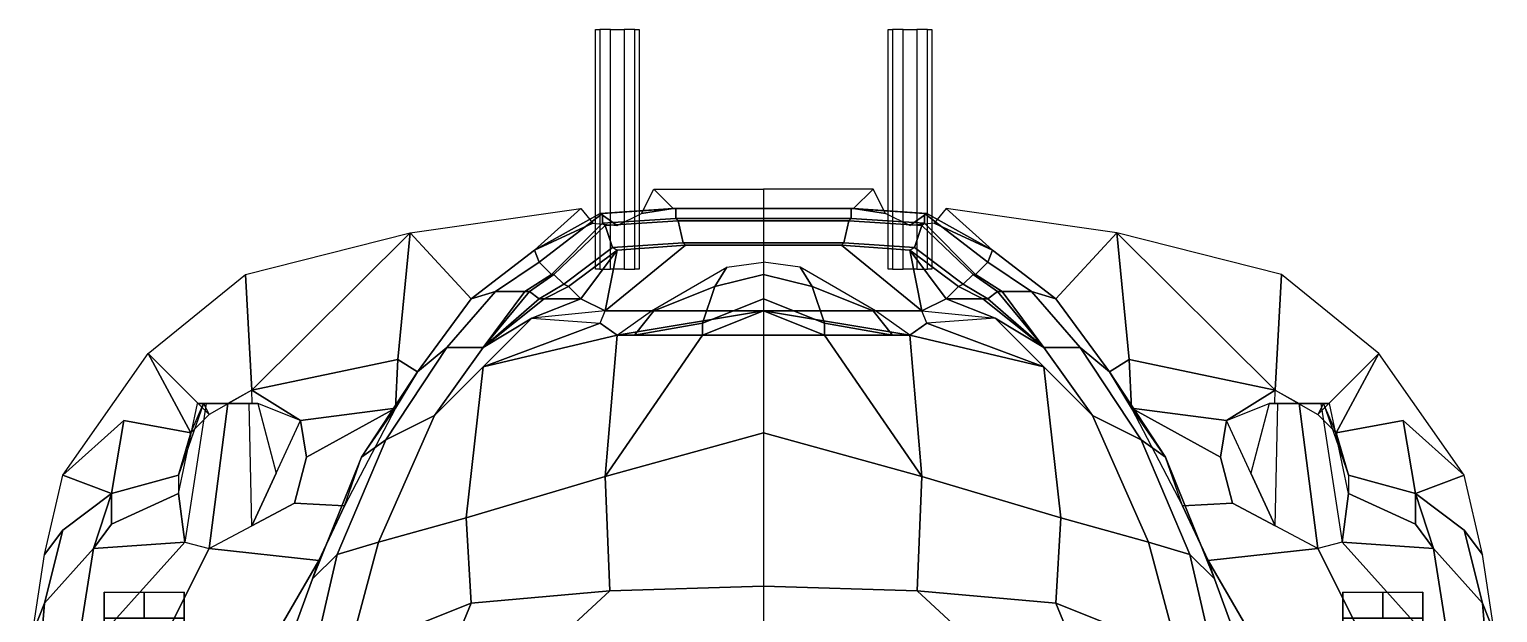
# Model space of a CAD drawing. Extents: x -29 to 31, y -38 to 119.
# Drawn here: x -29.3 to 30.9, y 94.8 to 118.8 of the extents above; entities that cross this region are included whole.
import ezdxf

# ---------------------------------------------------------------- set-up
doc = ezdxf.new("R2010")
doc.units = 0
doc.header["$MEASUREMENT"] = 0
for name, color, linetype in [('BACK', 7, 'CONTINUOUS'), ('BACKFENDER', 7, 'CONTINUOUS'), ('BACKSIDE', 7, 'CONTINUOUS'), ('ROOF', 7, 'CONTINUOUS'), ('TAILIGHT', 2, 'CONTINUOUS'), ('TAILPIPES', 252, 'CONTINUOUS'), ('TIRES', 7, 'CONTINUOUS'), ('WINDMOLD', 7, 'CONTINUOUS')]:
    doc.layers.add(name, color=color, linetype=linetype)

msp = doc.modelspace()

# ---------------------------------------------------------------- linework, layer by layer
at = {"layer": 'BACK', "color": 1, "linetype": 'Continuous'}
for points in [[(-2.881, 111.408, -22.192), (-4.181, 111.208, -24.192), (-3.681, 112.208, -25.692)], [(0.819, 111.408, -22.192), (-2.881, 111.408, -22.192), (-3.681, 112.208, -25.692), (0.819, 112.208, -25.692)], [(0.819, 111.408, -22.192), (4.519, 111.408, -22.192), (5.319, 112.208, -25.692), (0.819, 112.208, -25.692)], [(4.519, 111.408, -22.192), (5.819, 111.208, -24.192), (5.319, 112.208, -25.692)], [(-8.581, 109.708, -20.192), (-11.181, 107.708, -18.192), (-13.681, 110.408, -25.442), (-6.681, 111.408, -25.692)], [(-8.581, 109.708, -20.192), (-6.681, 111.408, -25.692), (-6.181, 110.808, -24.192)], [(-5.881, 111.208, -21.692), (-8.581, 109.708, -20.192), (-6.181, 110.808, -24.192), (-5.181, 110.708, -23.992)], [(-8.381, 109.208, -18.692), (-8.581, 109.708, -20.192), (-5.881, 111.208, -21.692), (-5.781, 111.208, -19.692)], [(-7.881, 108.708, -16.792), (-8.381, 109.208, -18.692), (-5.781, 111.208, -19.692), (-5.781, 110.808, -17.692)], [(-2.881, 111.408, -22.192), (-5.881, 111.208, -21.692), (-5.181, 110.708, -23.992), (-4.181, 111.208, -24.192)], [(-5.781, 111.208, -19.692), (-5.881, 111.208, -21.692), (-2.881, 111.408, -22.192), (-2.781, 111.408, -20.692)], [(-5.781, 110.808, -17.692), (-5.781, 111.208, -19.692), (-2.781, 111.408, -20.692), (-2.781, 111.008, -18.192)], [(-5.681, 110.708, -17.592), (-5.781, 110.808, -17.692), (-2.781, 111.008, -18.192), (-2.681, 110.908, -18.092)], [(-5.381, 109.808, -17.192), (-5.681, 110.708, -17.592), (-2.681, 110.908, -18.092), (-2.481, 110.008, -17.792)], [(-2.781, 111.408, -20.692), (-2.881, 111.408, -22.192), (0.819, 111.408, -22.192), (0.819, 111.408, -20.692)], [(-2.781, 111.008, -18.192), (-2.781, 111.408, -20.692), (0.819, 111.408, -20.692), (0.819, 111.008, -18.192)], [(-2.681, 110.908, -18.092), (-2.781, 111.008, -18.192), (0.819, 111.008, -18.192), (0.819, 110.908, -18.092)], [(-2.481, 110.008, -17.792), (-2.681, 110.908, -18.092), (0.819, 110.908, -18.092), (0.819, 110.008, -17.792)], [(4.419, 111.408, -20.692), (4.519, 111.408, -22.192), (0.819, 111.408, -22.192), (0.819, 111.408, -20.692)], [(4.419, 111.008, -18.192), (4.419, 111.408, -20.692), (0.819, 111.408, -20.692), (0.819, 111.008, -18.192)], [(4.319, 110.908, -18.092), (4.419, 111.008, -18.192), (0.819, 111.008, -18.192), (0.819, 110.908, -18.092)], [(4.119, 110.008, -17.792), (4.319, 110.908, -18.092), (0.819, 110.908, -18.092), (0.819, 110.008, -17.792)], [(7.019, 109.808, -17.192), (7.319, 110.708, -17.592), (4.319, 110.908, -18.092), (4.119, 110.008, -17.792)], [(7.319, 110.708, -17.592), (7.419, 110.808, -17.692), (4.419, 111.008, -18.192), (4.319, 110.908, -18.092)], [(7.419, 111.208, -19.692), (7.519, 111.208, -21.692), (4.519, 111.408, -22.192), (4.419, 111.408, -20.692)], [(7.419, 110.808, -17.692), (7.419, 111.208, -19.692), (4.419, 111.408, -20.692), (4.419, 111.008, -18.192)], [(4.519, 111.408, -22.192), (7.519, 111.208, -21.692), (6.819, 110.708, -23.992), (5.819, 111.208, -24.192)], [(7.519, 111.208, -21.692), (10.219, 109.708, -20.192), (7.819, 110.808, -24.192), (6.819, 110.708, -23.992)], [(10.019, 109.208, -18.692), (10.219, 109.708, -20.192), (7.519, 111.208, -21.692), (7.419, 111.208, -19.692)], [(9.519, 108.708, -16.792), (10.019, 109.208, -18.692), (7.419, 111.208, -19.692), (7.419, 110.808, -17.692)], [(10.219, 109.708, -20.192), (8.319, 111.408, -25.692), (7.819, 110.808, -24.192)], [(10.219, 109.708, -20.192), (12.819, 107.708, -18.192), (15.319, 110.408, -25.442), (8.319, 111.408, -25.692)], [(-7.781, 108.708, -16.692), (-7.881, 108.708, -16.792), (-5.781, 110.808, -17.692), (-5.681, 110.708, -17.592)], [(-7.381, 108.308, -16.392), (-7.781, 108.708, -16.692), (-5.681, 110.708, -17.592), (-5.381, 109.808, -17.192)], [(9.019, 108.308, -16.392), (9.419, 108.708, -16.692), (7.319, 110.708, -17.592), (7.019, 109.808, -17.192)], [(9.419, 108.708, -16.692), (9.519, 108.708, -16.792), (7.419, 110.808, -17.692), (7.319, 110.708, -17.592)], [(-10.181, 108.008, -16.692), (-11.181, 107.708, -18.192), (-8.581, 109.708, -20.192), (-8.381, 109.208, -18.692)], [(-6.681, 107.708, -13.692), (-8.181, 107.708, -15.692), (-7.181, 108.208, -16.292), (-5.181, 109.708, -17.092)], [(-7.181, 108.208, -16.292), (-7.381, 108.308, -16.392), (-5.381, 109.808, -17.192), (-5.181, 109.708, -17.092)], [(-5.181, 109.708, -17.092), (-6.681, 107.708, -13.692), (-7.181, 108.208, -16.292)], [(-5.681, 107.208, -9.692), (-6.681, 107.708, -13.692), (-5.181, 109.708, -17.092)], [(0.819, 107.208, -9.692), (-5.681, 107.208, -9.692), (-2.381, 109.908, -17.692), (0.819, 109.908, -17.692)], [(-2.381, 109.908, -17.692), (-5.681, 107.208, -9.692), (-5.181, 109.708, -17.092)], [(-5.181, 109.708, -17.092), (-5.381, 109.808, -17.192), (-2.481, 110.008, -17.792), (-2.381, 109.908, -17.692)], [(-2.381, 109.908, -17.692), (-2.481, 110.008, -17.792), (0.819, 110.008, -17.792), (0.819, 109.908, -17.692)], [(4.019, 109.908, -17.692), (4.119, 110.008, -17.792), (0.819, 110.008, -17.792), (0.819, 109.908, -17.692)], [(0.819, 107.208, -9.692), (7.319, 107.208, -9.692), (4.019, 109.908, -17.692), (0.819, 109.908, -17.692)], [(6.819, 109.708, -17.092), (7.019, 109.808, -17.192), (4.119, 110.008, -17.792), (4.019, 109.908, -17.692)], [(4.019, 109.908, -17.692), (7.319, 107.208, -9.692), (6.819, 109.708, -17.092)], [(8.819, 108.208, -16.292), (9.019, 108.308, -16.392), (7.019, 109.808, -17.192), (6.819, 109.708, -17.092)], [(8.319, 107.708, -13.692), (9.819, 107.708, -15.692), (8.819, 108.208, -16.292), (6.819, 109.708, -17.092)], [(6.819, 109.708, -17.092), (8.319, 107.708, -13.692), (8.819, 108.208, -16.292)], [(7.319, 107.208, -9.692), (8.319, 107.708, -13.692), (6.819, 109.708, -17.092)], [(11.819, 108.008, -16.692), (12.819, 107.708, -18.192), (10.219, 109.708, -20.192), (10.019, 109.208, -18.692)], [(-8.981, 108.008, -15.692), (-10.181, 108.008, -16.692), (-8.381, 109.208, -18.692), (-7.881, 108.708, -16.792)], [(0.819, 108.708, -8.392), (-1.181, 108.208, -8.392), (-0.681, 109.008, -9.392), (0.819, 109.208, -9.392)], [(0.819, 108.708, -8.392), (2.819, 108.208, -8.392), (2.319, 109.008, -9.392), (0.819, 109.208, -9.392)], [(10.619, 108.008, -15.692), (11.819, 108.008, -16.692), (10.019, 109.208, -18.692), (9.519, 108.708, -16.792)], [(-8.781, 108.008, -15.692), (-8.981, 108.008, -15.692), (-7.881, 108.708, -16.792), (-7.781, 108.708, -16.692)], [(-8.381, 107.708, -15.692), (-8.781, 108.008, -15.692), (-7.781, 108.708, -16.692), (-7.381, 108.308, -16.392)], [(-3.681, 107.208, -8.392), (-3.781, 107.208, -9.392), (-0.681, 109.008, -9.392), (-1.181, 108.208, -8.392)], [(0.819, 107.708, -7.592), (-1.681, 106.708, -7.792), (-1.181, 108.208, -8.392), (0.819, 108.708, -8.392)], [(0.819, 107.708, -7.592), (3.319, 106.708, -7.792), (2.819, 108.208, -8.392), (0.819, 108.708, -8.392)], [(5.319, 107.208, -8.392), (5.419, 107.208, -9.392), (2.319, 109.008, -9.392), (2.819, 108.208, -8.392)], [(10.019, 107.708, -15.692), (10.419, 108.008, -15.692), (9.419, 108.708, -16.692), (9.019, 108.308, -16.392)], [(10.419, 108.008, -15.692), (10.619, 108.008, -15.692), (9.519, 108.708, -16.792), (9.419, 108.708, -16.692)], [(-10.681, 105.708, -13.392), (-12.181, 105.708, -14.192), (-10.181, 108.008, -16.692), (-8.981, 108.008, -15.692)], [(-8.381, 107.708, -15.692), (-10.681, 105.708, -13.392), (-8.781, 108.008, -15.692)], [(-8.781, 108.008, -15.692), (-10.681, 105.708, -13.392), (-8.981, 108.008, -15.692)], [(-8.181, 107.708, -15.692), (-8.381, 107.708, -15.692), (-7.381, 108.308, -16.392), (-7.181, 108.208, -16.292)], [(-7.181, 108.208, -16.292), (-6.681, 107.708, -13.692), (-8.181, 107.708, -15.692)], [(-1.681, 106.708, -7.792), (-4.481, 106.208, -8.392), (-3.681, 107.208, -8.392), (-1.181, 108.208, -8.392)], [(3.319, 106.708, -7.792), (6.119, 106.208, -8.392), (5.319, 107.208, -8.392), (2.819, 108.208, -8.392)], [(8.819, 108.208, -16.292), (8.319, 107.708, -13.692), (9.819, 107.708, -15.692)], [(9.819, 107.708, -15.692), (10.019, 107.708, -15.692), (9.019, 108.308, -16.392), (8.819, 108.208, -16.292)], [(10.019, 107.708, -15.692), (12.319, 105.708, -13.392), (10.419, 108.008, -15.692)], [(10.419, 108.008, -15.692), (12.319, 105.708, -13.392), (10.619, 108.008, -15.692)], [(12.319, 105.708, -13.392), (13.819, 105.708, -14.192), (11.819, 108.008, -16.692), (10.619, 108.008, -15.692)], [(-6.681, 107.708, -13.692), (-8.681, 106.908, -10.692), (-10.681, 105.708, -13.392), (-8.181, 107.708, -15.692)], [(-8.181, 107.708, -15.692), (-10.681, 105.708, -13.392), (-8.381, 107.708, -15.692)], [(-5.681, 107.208, -9.692), (-8.681, 106.908, -10.692), (-6.681, 107.708, -13.692)], [(0.819, 106.208, -7.192), (-1.681, 106.208, -7.392), (-1.681, 106.708, -7.792), (0.819, 107.708, -7.592)], [(0.819, 106.208, -7.192), (3.319, 106.208, -7.392), (3.319, 106.708, -7.792), (0.819, 107.708, -7.592)], [(7.319, 107.208, -9.692), (10.319, 106.908, -10.692), (8.319, 107.708, -13.692)], [(8.319, 107.708, -13.692), (10.319, 106.908, -10.692), (12.319, 105.708, -13.392), (9.819, 107.708, -15.692)], [(9.819, 107.708, -15.692), (12.319, 105.708, -13.392), (10.019, 107.708, -15.692)], [(-5.881, 106.708, -9.192), (-10.681, 104.908, -7.992), (-8.681, 106.908, -10.692)], [(-5.181, 106.208, -8.192), (-10.681, 104.908, -7.992), (-5.881, 106.708, -9.192)], [(-5.881, 106.708, -9.192), (-5.681, 107.208, -9.692), (-8.681, 106.908, -10.692)], [(0.819, 107.208, -9.692), (-5.181, 106.208, -8.192), (-5.881, 106.708, -9.192), (-5.681, 107.208, -9.692)], [(-5.181, 106.208, -8.192), (-5.881, 106.708, -9.192), (-5.181, 106.208, -9.392), (-4.481, 106.208, -8.392)], [(0.819, 107.208, -9.692), (-1.681, 106.208, -7.392), (-5.181, 106.208, -8.192)], [(-4.481, 106.208, -8.392), (-5.181, 106.208, -9.392), (-3.781, 107.208, -9.392), (-3.681, 107.208, -8.392)], [(-1.681, 106.208, -7.392), (-5.181, 106.208, -8.192), (-4.481, 106.208, -8.392), (-1.681, 106.708, -7.792)], [(0.819, 106.208, -7.192), (-1.681, 106.208, -7.392), (0.819, 107.208, -9.692)], [(0.819, 107.208, -9.692), (6.819, 106.208, -8.192), (7.519, 106.708, -9.192), (7.319, 107.208, -9.692)], [(0.819, 107.208, -9.692), (3.319, 106.208, -7.392), (6.819, 106.208, -8.192)], [(0.819, 106.208, -7.192), (3.319, 106.208, -7.392), (0.819, 107.208, -9.692)], [(3.319, 106.208, -7.392), (6.819, 106.208, -8.192), (6.119, 106.208, -8.392), (3.319, 106.708, -7.792)], [(6.119, 106.208, -8.392), (6.819, 106.208, -9.392), (5.419, 107.208, -9.392), (5.319, 107.208, -8.392)], [(6.819, 106.208, -8.192), (7.519, 106.708, -9.192), (6.819, 106.208, -9.392), (6.119, 106.208, -8.392)], [(6.819, 106.208, -8.192), (12.319, 104.908, -7.992), (7.519, 106.708, -9.192)], [(7.519, 106.708, -9.192), (7.319, 107.208, -9.692), (10.319, 106.908, -10.692)], [(7.519, 106.708, -9.192), (12.319, 104.908, -7.992), (10.319, 106.908, -10.692)], [(-5.681, 100.408, -2.192), (-11.381, 98.708, -2.792), (-10.681, 104.908, -7.992), (-5.181, 106.208, -8.192)], [(0.819, 102.208, -1.692), (-5.681, 100.408, -2.192), (-1.681, 106.208, -7.392), (0.819, 106.208, -7.192)], [(-1.681, 106.208, -7.392), (-5.681, 100.408, -2.192), (-5.181, 106.208, -8.192)], [(0.819, 102.208, -1.692), (7.319, 100.408, -2.192), (3.319, 106.208, -7.392), (0.819, 106.208, -7.192)], [(3.319, 106.208, -7.392), (7.319, 100.408, -2.192), (6.819, 106.208, -8.192)], [(7.319, 100.408, -2.192), (13.019, 98.708, -2.792), (12.319, 104.908, -7.992), (6.819, 106.208, -8.192)], [(0.819, 95.908, 2.808), (-5.481, 95.708, 2.508), (-5.681, 100.408, -2.192), (0.819, 102.208, -1.692)], [(0.819, 95.908, 2.808), (7.119, 95.708, 2.508), (7.319, 100.408, -2.192), (0.819, 102.208, -1.692)], [(-5.481, 95.708, 2.508), (-11.181, 95.208, 1.308), (-11.381, 98.708, -2.792), (-5.681, 100.408, -2.192)], [(7.119, 95.708, 2.508), (12.819, 95.208, 1.308), (13.019, 98.708, -2.792), (7.319, 100.408, -2.192)], [(-11.181, 95.208, 1.308), (-16.181, 93.208, -1.192), (-14.981, 97.708, -5.192), (-11.381, 98.708, -2.792)], [(12.819, 95.208, 1.308), (17.819, 93.208, -1.192), (16.619, 97.708, -5.192), (13.019, 98.708, -2.792)], [(-16.181, 93.208, -1.192), (-17.681, 92.808, -1.992), (-16.681, 97.208, -5.892), (-14.981, 97.708, -5.192)], [(17.819, 93.208, -1.192), (19.319, 92.808, -1.992), (18.319, 97.208, -5.892), (16.619, 97.708, -5.192)], [(-17.681, 92.808, -1.992), (-18.781, 93.208, -4.392), (-17.681, 96.208, -7.192), (-16.681, 97.208, -5.892)], [(19.319, 92.808, -1.992), (20.419, 93.208, -4.392), (19.319, 96.208, -7.192), (18.319, 97.208, -5.892)]]:
    msp.add_3dface(points, dxfattribs=at)
at = {"layer": 'BACKFENDER', "color": 1, "linetype": 'Continuous'}
for points in [[(-20.181, 103.958, -17.192), (-20.431, 108.708, -24.692), (-13.681, 110.408, -25.442)], [(-20.181, 103.958, -17.192), (-13.681, 110.408, -25.442), (-14.181, 105.208, -16.692)], [(21.819, 103.958, -17.192), (15.319, 110.408, -25.442), (15.819, 105.208, -16.692)], [(21.819, 103.958, -17.192), (22.069, 108.708, -24.692), (15.319, 110.408, -25.442)], [(-21.931, 102.958, -16.692), (-24.431, 105.458, -24.192), (-20.431, 108.708, -24.692), (-20.181, 103.958, -17.192)], [(23.569, 102.958, -16.692), (26.069, 105.458, -24.192), (22.069, 108.708, -24.692), (21.819, 103.958, -17.192)], [(-28.681, 95.208, -14.942), (-29.181, 93.958, -16.192), (-28.681, 97.208, -20.942), (-27.931, 98.208, -18.442)], [(30.319, 95.208, -14.942), (30.819, 93.958, -16.192), (30.319, 97.208, -20.942), (29.569, 98.208, -18.442)], [(-20.181, 92.208, -4.442), (-24.431, 92.458, -6.192), (-21.931, 97.458, -9.442), (-17.431, 96.958, -9.192)], [(21.819, 92.208, -4.442), (26.069, 92.458, -6.192), (23.569, 97.458, -9.442), (19.069, 96.958, -9.192)], [(-28.931, 92.208, -10.442), (-29.306, 91.208, -12.442), (-29.181, 93.958, -16.192), (-28.681, 95.208, -14.942)], [(30.569, 92.208, -10.442), (30.944, 91.208, -12.442), (30.819, 93.958, -16.192), (30.319, 95.208, -14.942)]]:
    msp.add_3dface(points, dxfattribs=at)
at = {"layer": 'BACKSIDE', "color": 1, "linetype": 'Continuous'}
for points in [[(-18.781, 93.208, -4.392), (-20.181, 92.208, -4.442), (-17.431, 96.958, -9.192), (-17.681, 96.208, -7.192)], [(20.419, 93.208, -4.392), (21.819, 92.208, -4.442), (19.069, 96.958, -9.192), (19.319, 96.208, -7.192)]]:
    msp.add_3dface(points, dxfattribs=at)
at = {"layer": 'ROOF', "color": 1, "linetype": 'Continuous'}
for points in [[(0.819, 95.908, 2.808), (0.819, 93.083, 5.183), (-9.681, 91.833, 4.933), (-5.481, 95.708, 2.508)], [(0.819, 95.908, 2.808), (0.819, 93.083, 5.183), (11.319, 91.833, 4.933), (7.119, 95.708, 2.508)], [(-11.181, 95.208, 1.308), (-12.931, 90.958, 4.183), (-15.181, 88.833, 3.933), (-16.181, 93.208, -1.192)], [(-5.481, 95.708, 2.508), (-9.681, 91.833, 4.933), (-12.931, 90.958, 4.183), (-11.181, 95.208, 1.308)], [(7.119, 95.708, 2.508), (11.319, 91.833, 4.933), (14.569, 90.958, 4.183), (12.819, 95.208, 1.308)], [(12.819, 95.208, 1.308), (14.569, 90.958, 4.183), (16.819, 88.833, 3.933), (17.819, 93.208, -1.192)]]:
    msp.add_3dface(points, dxfattribs=at)
at = {"layer": 'TAILIGHT', "linetype": 'Continuous'}
for points in [[(-19.925, 103.406, -13.819), (-22.41, 103.406, -13.819), (-22.045, 103.406, -12.437)], [(-22.167, 103.406, -16.038), (-20.168, 103.406, -16.038), (-19.925, 103.406, -13.819), (-22.41, 103.406, -13.819)], [(-20.168, 103.406, -16.038), (-21.168, 103.406, -16.692), (-22.167, 103.406, -16.038)], [(-22.045, 103.406, -12.437), (-20.29, 103.406, -12.437), (-21.168, 103.406, -11.783), (-22.045, 103.406, -12.437)], [(-19.925, 103.406, -13.819), (-20.29, 103.406, -12.437), (-22.045, 103.406, -12.437)], [(23.805, 103.406, -16.038), (21.807, 103.406, -16.038), (21.563, 103.406, -13.819), (24.048, 103.406, -13.819)], [(21.563, 103.406, -13.819), (21.928, 103.406, -12.437), (23.683, 103.406, -12.437)], [(21.563, 103.406, -13.819), (24.048, 103.406, -13.819), (23.683, 103.406, -12.437)], [(21.807, 103.406, -16.038), (22.806, 103.406, -16.692), (23.805, 103.406, -16.038)], [(23.683, 103.406, -12.437), (21.928, 103.406, -12.437), (22.806, 103.406, -11.783), (23.683, 103.406, -12.437)]]:
    msp.add_3dface(points, dxfattribs=at)
at = {"layer": 'TAILPIPES', "linetype": 'Continuous'}
for points in [[(-6.068, 108.916, -25.692), (-6.068, 118.769, -25.692), (-5.898, 118.769, -25.169), (-5.898, 108.916, -25.169)], [(-5.898, 118.769, -26.216), (-5.898, 108.916, -26.216), (-6.068, 108.916, -25.692), (-6.068, 118.769, -25.692)], [(-5.898, 118.769, -25.169), (-5.898, 108.916, -25.169), (-5.453, 108.916, -24.845), (-5.453, 118.769, -24.845)], [(-5.453, 108.916, -26.54), (-5.453, 118.769, -26.54), (-5.898, 118.769, -26.216), (-5.898, 108.916, -26.216)], [(-5.453, 108.916, -24.845), (-5.453, 118.769, -24.845), (-4.902, 118.769, -24.845), (-4.902, 108.916, -24.845)], [(-4.902, 118.769, -26.54), (-4.902, 108.916, -26.54), (-5.453, 108.916, -26.54), (-5.453, 118.769, -26.54)], [(-4.902, 118.769, -24.845), (-4.902, 108.916, -24.845), (-4.457, 108.916, -25.169), (-4.457, 118.769, -25.169)], [(-4.457, 108.916, -26.216), (-4.457, 118.769, -26.216), (-4.902, 118.769, -26.54), (-4.902, 108.916, -26.54)], [(-4.457, 108.916, -25.169), (-4.457, 118.769, -25.169), (-4.286, 118.769, -25.692), (-4.286, 108.916, -25.692)], [(-4.286, 118.769, -25.692), (-4.286, 108.916, -25.692), (-4.457, 108.916, -26.216), (-4.457, 118.769, -26.216)], [(6.11, 118.769, -26.216), (6.11, 108.916, -26.216), (5.939, 108.916, -25.692), (5.939, 118.769, -25.692)], [(5.939, 108.916, -25.692), (5.939, 118.769, -25.692), (6.11, 118.769, -25.169), (6.11, 108.916, -25.169)], [(6.555, 108.916, -26.54), (6.555, 118.769, -26.54), (6.11, 118.769, -26.216), (6.11, 108.916, -26.216)], [(6.11, 118.769, -25.169), (6.11, 108.916, -25.169), (6.555, 108.916, -24.845), (6.555, 118.769, -24.845)], [(7.106, 118.769, -26.54), (7.106, 108.916, -26.54), (6.555, 108.916, -26.54), (6.555, 118.769, -26.54)], [(6.555, 108.916, -24.845), (6.555, 118.769, -24.845), (7.106, 118.769, -24.845), (7.106, 108.916, -24.845)], [(7.551, 108.916, -26.216), (7.551, 118.769, -26.216), (7.106, 118.769, -26.54), (7.106, 108.916, -26.54)], [(7.106, 118.769, -24.845), (7.106, 108.916, -24.845), (7.551, 108.916, -25.169), (7.551, 118.769, -25.169)], [(7.721, 118.769, -25.692), (7.721, 108.916, -25.692), (7.551, 108.916, -26.216), (7.551, 118.769, -26.216)], [(7.551, 108.916, -25.169), (7.551, 118.769, -25.169), (7.721, 118.769, -25.692), (7.721, 108.916, -25.692)]]:
    msp.add_3dface(points, dxfattribs=at)
at = {"layer": 'TIRES', "color": 245, "linetype": 'Continuous'}
for points in [[(-26.241, 94.597, -28.34), (-24.597, 94.588, -28.336), (-24.597, 95.645, -23.022), (-26.241, 95.655, -23.022)], [(-26.241, 92.338, -27.405), (-26.241, 94.597, -28.34), (-26.241, 95.655, -23.022), (-26.241, 93.21, -23.022)], [(-26.241, 95.655, -23.022), (-24.597, 95.645, -23.022), (-24.597, 94.588, -17.707), (-26.241, 94.597, -17.703)], [(-26.241, 93.21, -23.022), (-26.241, 95.655, -23.022), (-26.241, 94.597, -17.703), (-26.241, 92.338, -18.639)], [(-24.597, 94.588, -28.336), (-22.952, 94.597, -28.34), (-22.952, 95.655, -23.022), (-24.597, 95.645, -23.022)], [(-24.597, 95.645, -23.022), (-22.952, 95.655, -23.022), (-22.952, 94.597, -17.703), (-24.597, 94.588, -17.707)], [(-22.952, 94.597, -28.34), (-22.952, 92.338, -27.405), (-22.952, 93.21, -23.022), (-22.952, 95.655, -23.022)], [(-22.952, 95.655, -23.022), (-22.952, 93.21, -23.022), (-22.952, 92.338, -18.639), (-22.952, 94.597, -17.703)], [(26.235, 95.645, -23.022), (24.59, 95.655, -23.022), (24.59, 94.597, -17.703), (26.235, 94.588, -17.707)], [(24.59, 95.655, -23.022), (24.59, 93.21, -23.022), (24.59, 92.338, -18.639), (24.59, 94.597, -17.703)], [(26.235, 94.588, -28.336), (24.59, 94.597, -28.34), (24.59, 95.655, -23.022), (26.235, 95.645, -23.022)], [(24.59, 94.597, -28.34), (24.59, 92.338, -27.405), (24.59, 93.21, -23.022), (24.59, 95.655, -23.022)], [(27.879, 95.655, -23.022), (26.235, 95.645, -23.022), (26.235, 94.588, -17.707), (27.879, 94.597, -17.703)], [(27.879, 94.597, -28.34), (26.235, 94.588, -28.336), (26.235, 95.645, -23.022), (27.879, 95.655, -23.022)], [(27.879, 93.21, -23.022), (27.879, 95.655, -23.022), (27.879, 94.597, -17.703), (27.879, 92.338, -18.639)], [(27.879, 92.338, -27.405), (27.879, 94.597, -28.34), (27.879, 95.655, -23.022), (27.879, 93.21, -23.022)]]:
    msp.add_3dface(points, dxfattribs=at)
at = {"layer": 'WINDMOLD', "color": 1, "linetype": 'Continuous'}
for p, q in [((-22.41, 103.406, -13.819), (-22.167, 103.406, -16.038)), ((-22.045, 103.406, -12.437), (-22.41, 103.406, -13.819)), ((-22.167, 103.406, -16.038), (-21.168, 103.406, -16.692)), ((-21.168, 103.406, -11.783), (-22.045, 103.406, -12.437)), ((-21.168, 103.406, -11.783), (-20.29, 103.406, -12.437)), ((-20.168, 103.406, -16.038), (-21.168, 103.406, -16.692)), ((-20.29, 103.406, -12.437), (-19.925, 103.406, -13.819)), ((-19.925, 103.406, -13.819), (-20.168, 103.406, -16.038)), ((21.563, 103.406, -13.819), (21.807, 103.406, -16.038)), ((21.928, 103.406, -12.437), (21.563, 103.406, -13.819)), ((21.807, 103.406, -16.038), (22.806, 103.406, -16.692)), ((22.806, 103.406, -11.783), (21.928, 103.406, -12.437)), ((22.806, 103.406, -11.783), (23.683, 103.406, -12.437)), ((23.805, 103.406, -16.038), (22.806, 103.406, -16.692)), ((23.683, 103.406, -12.437), (24.048, 103.406, -13.819)), ((24.048, 103.406, -13.819), (23.805, 103.406, -16.038))]:
    msp.add_line(p, q, dxfattribs=at)
for points in [[(-11.181, 107.708, -18.192), (-13.381, 104.708, -15.792), (-14.181, 105.208, -16.692), (-13.681, 110.408, -25.442)], [(12.819, 107.708, -18.192), (15.019, 104.708, -15.792), (15.819, 105.208, -16.692), (15.319, 110.408, -25.442)], [(-12.181, 105.708, -14.192), (-13.381, 104.708, -15.792), (-11.181, 107.708, -18.192), (-10.181, 108.008, -16.692)], [(13.819, 105.708, -14.192), (15.019, 104.708, -15.792), (12.819, 107.708, -18.192), (11.819, 108.008, -16.692)], [(-10.681, 104.908, -7.992), (-12.681, 102.908, -10.392), (-10.681, 105.708, -13.392), (-8.681, 106.908, -10.692)], [(12.319, 104.908, -7.992), (14.319, 102.908, -10.392), (12.319, 105.708, -13.392), (10.319, 106.908, -10.692)], [(-22.681, 102.208, -15.692), (-25.431, 102.708, -17.442), (-27.931, 100.458, -22.192), (-24.431, 105.458, -24.192)], [(-22.681, 102.208, -15.692), (-24.431, 105.458, -24.192), (-21.931, 102.958, -16.692)], [(-14.681, 101.908, -11.192), (-15.681, 101.208, -12.492), (-13.381, 104.708, -15.792), (-12.181, 105.708, -14.192)], [(-12.681, 102.908, -10.392), (-14.681, 101.908, -11.192), (-12.181, 105.708, -14.192), (-10.681, 105.708, -13.392)], [(14.319, 102.908, -10.392), (16.319, 101.908, -11.192), (13.819, 105.708, -14.192), (12.319, 105.708, -13.392)], [(16.319, 101.908, -11.192), (17.319, 101.208, -12.492), (15.019, 104.708, -15.792), (13.819, 105.708, -14.192)], [(24.319, 102.208, -15.692), (26.069, 105.458, -24.192), (23.569, 102.958, -16.692)], [(24.319, 102.208, -15.692), (27.069, 102.708, -17.442), (29.569, 100.458, -22.192), (26.069, 105.458, -24.192)], [(-14.281, 103.208, -14.692), (-18.181, 102.708, -14.942), (-20.181, 103.958, -17.192), (-14.181, 105.208, -16.692)], [(-11.381, 98.708, -2.792), (-14.981, 97.708, -5.192), (-12.681, 102.908, -10.392), (-10.681, 104.908, -7.992)], [(-13.381, 104.708, -15.792), (-14.281, 103.208, -14.692), (-14.181, 105.208, -16.692)], [(13.019, 98.708, -2.792), (16.619, 97.708, -5.192), (14.319, 102.908, -10.392), (12.319, 104.908, -7.992)], [(15.019, 104.708, -15.792), (15.919, 103.208, -14.692), (15.819, 105.208, -16.692)], [(15.919, 103.208, -14.692), (19.819, 102.708, -14.942), (21.819, 103.958, -17.192), (15.819, 105.208, -16.692)], [(-15.681, 101.208, -12.492), (-14.281, 103.208, -14.692), (-13.381, 104.708, -15.792)], [(17.319, 101.208, -12.492), (15.919, 103.208, -14.692), (15.019, 104.708, -15.792)], [(-20.168, 103.406, -16.038), (-20.181, 103.958, -17.192), (-21.168, 103.406, -16.692), (-20.168, 103.406, -16.038)], [(-18.181, 102.708, -14.942), (-19.925, 103.406, -13.819), (-20.168, 103.406, -16.038), (-20.181, 103.958, -17.192)], [(19.819, 102.708, -14.942), (21.563, 103.406, -13.819), (21.807, 103.406, -16.038), (21.819, 103.958, -17.192)], [(21.807, 103.406, -16.038), (21.819, 103.958, -17.192), (22.806, 103.406, -16.692), (21.807, 103.406, -16.038)], [(-22.045, 103.406, -12.437), (-22.931, 97.708, -10.942), (-23.181, 99.708, -12.942), (-22.41, 103.406, -13.819)], [(-23.181, 99.708, -12.942), (-22.41, 103.406, -13.819), (-22.167, 103.406, -16.038), (-23.181, 100.458, -13.442)], [(-22.167, 103.406, -16.038), (-23.181, 100.458, -13.442), (-22.681, 102.208, -15.692), (-22.167, 103.406, -16.038)], [(-21.931, 97.458, -9.442), (-21.168, 103.406, -11.783), (-22.045, 103.406, -12.437), (-22.931, 97.708, -10.942)], [(-22.681, 102.208, -15.692), (-22.167, 103.406, -16.038), (-21.931, 102.958, -16.692), (-22.681, 102.208, -15.692)], [(-21.931, 97.458, -9.442), (-20.181, 98.383, -10.442), (-20.29, 103.406, -12.437), (-21.168, 103.406, -11.783)], [(-20.181, 98.383, -10.442), (-20.29, 103.406, -12.437), (-19.925, 103.406, -13.819), (-19.181, 100.546, -12.692)], [(-19.925, 103.406, -13.819), (-19.181, 100.546, -12.692), (-18.181, 102.708, -14.942), (-19.925, 103.406, -13.819)], [(-16.381, 99.208, -11.192), (-18.431, 99.308, -11.442), (-17.931, 101.208, -11.692), (-14.281, 103.208, -14.692)], [(-14.281, 103.208, -14.692), (-17.931, 101.208, -11.692), (-18.181, 102.708, -14.942)], [(18.019, 99.208, -11.192), (20.069, 99.308, -11.442), (19.569, 101.208, -11.692), (15.919, 103.208, -14.692)], [(15.919, 103.208, -14.692), (19.569, 101.208, -11.692), (19.819, 102.708, -14.942)], [(21.563, 103.406, -13.819), (20.819, 100.546, -12.692), (19.819, 102.708, -14.942), (21.563, 103.406, -13.819)], [(21.819, 98.383, -10.442), (21.928, 103.406, -12.437), (21.563, 103.406, -13.819), (20.819, 100.546, -12.692)], [(23.569, 97.458, -9.442), (21.819, 98.383, -10.442), (21.928, 103.406, -12.437), (22.806, 103.406, -11.783)], [(23.569, 97.458, -9.442), (22.806, 103.406, -11.783), (23.683, 103.406, -12.437), (24.569, 97.708, -10.942)], [(24.319, 102.208, -15.692), (23.805, 103.406, -16.038), (23.569, 102.958, -16.692), (24.319, 102.208, -15.692)], [(23.683, 103.406, -12.437), (24.569, 97.708, -10.942), (24.819, 99.708, -12.942), (24.048, 103.406, -13.819)], [(23.805, 103.406, -16.038), (24.819, 100.458, -13.442), (24.319, 102.208, -15.692), (23.805, 103.406, -16.038)], [(24.819, 99.708, -12.942), (24.048, 103.406, -13.819), (23.805, 103.406, -16.038), (24.819, 100.458, -13.442)], [(-25.931, 99.708, -16.192), (-27.931, 100.458, -22.192), (-25.431, 102.708, -17.442)], [(-23.181, 100.458, -13.442), (-25.931, 99.708, -16.192), (-25.431, 102.708, -17.442), (-22.681, 102.208, -15.692)], [(-20.181, 98.383, -10.442), (-18.181, 102.708, -14.942), (-17.931, 101.208, -11.692), (-18.431, 99.308, -11.442)], [(-14.981, 97.708, -5.192), (-16.681, 97.208, -5.892), (-14.681, 101.908, -11.192), (-12.681, 102.908, -10.392)], [(16.619, 97.708, -5.192), (18.319, 97.208, -5.892), (16.319, 101.908, -11.192), (14.319, 102.908, -10.392)], [(21.819, 98.383, -10.442), (19.819, 102.708, -14.942), (19.569, 101.208, -11.692), (20.069, 99.308, -11.442)], [(24.819, 100.458, -13.442), (27.569, 99.708, -16.192), (27.069, 102.708, -17.442), (24.319, 102.208, -15.692)], [(27.569, 99.708, -16.192), (29.569, 100.458, -22.192), (27.069, 102.708, -17.442)], [(-16.681, 97.208, -5.892), (-17.681, 96.208, -7.192), (-15.681, 101.208, -12.492), (-14.681, 101.908, -11.192)], [(18.319, 97.208, -5.892), (19.319, 96.208, -7.192), (17.319, 101.208, -12.492), (16.319, 101.908, -11.192)], [(-17.681, 96.208, -7.192), (-17.431, 96.958, -9.192), (-16.381, 99.208, -11.192), (-15.681, 101.208, -12.492)], [(19.319, 96.208, -7.192), (19.069, 96.958, -9.192), (18.019, 99.208, -11.192), (17.319, 101.208, -12.492)], [(-25.931, 99.708, -16.192), (-27.931, 98.208, -18.442), (-28.681, 97.208, -20.942), (-27.931, 100.458, -22.192)], [(-23.181, 99.708, -12.942), (-25.931, 98.458, -13.692), (-25.931, 99.708, -16.192), (-23.181, 100.458, -13.442)], [(24.819, 99.708, -12.942), (27.569, 98.458, -13.692), (27.569, 99.708, -16.192), (24.819, 100.458, -13.442)], [(27.569, 99.708, -16.192), (29.569, 98.208, -18.442), (30.319, 97.208, -20.942), (29.569, 100.458, -22.192)], [(-26.681, 97.458, -12.692), (-28.681, 95.208, -14.942), (-27.931, 98.208, -18.442), (-25.931, 99.708, -16.192)], [(-22.931, 97.708, -10.942), (-26.681, 97.458, -12.692), (-25.931, 98.458, -13.692), (-23.181, 99.708, -12.942)], [(-26.681, 97.458, -12.692), (-25.931, 99.708, -16.192), (-25.931, 98.458, -13.692)], [(24.569, 97.708, -10.942), (28.319, 97.458, -12.692), (27.569, 98.458, -13.692), (24.819, 99.708, -12.942)], [(28.319, 97.458, -12.692), (27.569, 99.708, -16.192), (27.569, 98.458, -13.692)], [(28.319, 97.458, -12.692), (30.319, 95.208, -14.942), (29.569, 98.208, -18.442), (27.569, 99.708, -16.192)], [(-17.431, 96.958, -9.192), (-21.931, 97.458, -9.442), (-18.431, 99.308, -11.442), (-16.381, 99.208, -11.192)], [(19.069, 96.958, -9.192), (23.569, 97.458, -9.442), (20.069, 99.308, -11.442), (18.019, 99.208, -11.192)], [(-24.431, 92.458, -6.192), (-27.431, 92.708, -8.442), (-22.931, 97.708, -10.942), (-21.931, 97.458, -9.442)], [(-27.431, 92.708, -8.442), (-26.681, 97.458, -12.692), (-22.931, 97.708, -10.942)], [(26.069, 92.458, -6.192), (29.069, 92.708, -8.442), (24.569, 97.708, -10.942), (23.569, 97.458, -9.442)], [(29.069, 92.708, -8.442), (28.319, 97.458, -12.692), (24.569, 97.708, -10.942)], [(-27.431, 92.708, -8.442), (-28.931, 92.208, -10.442), (-28.681, 95.208, -14.942), (-26.681, 97.458, -12.692)], [(29.069, 92.708, -8.442), (30.569, 92.208, -10.442), (30.319, 95.208, -14.942), (28.319, 97.458, -12.692)]]:
    msp.add_3dface(points, dxfattribs=at)

doc.saveas('drawing.dxf')
